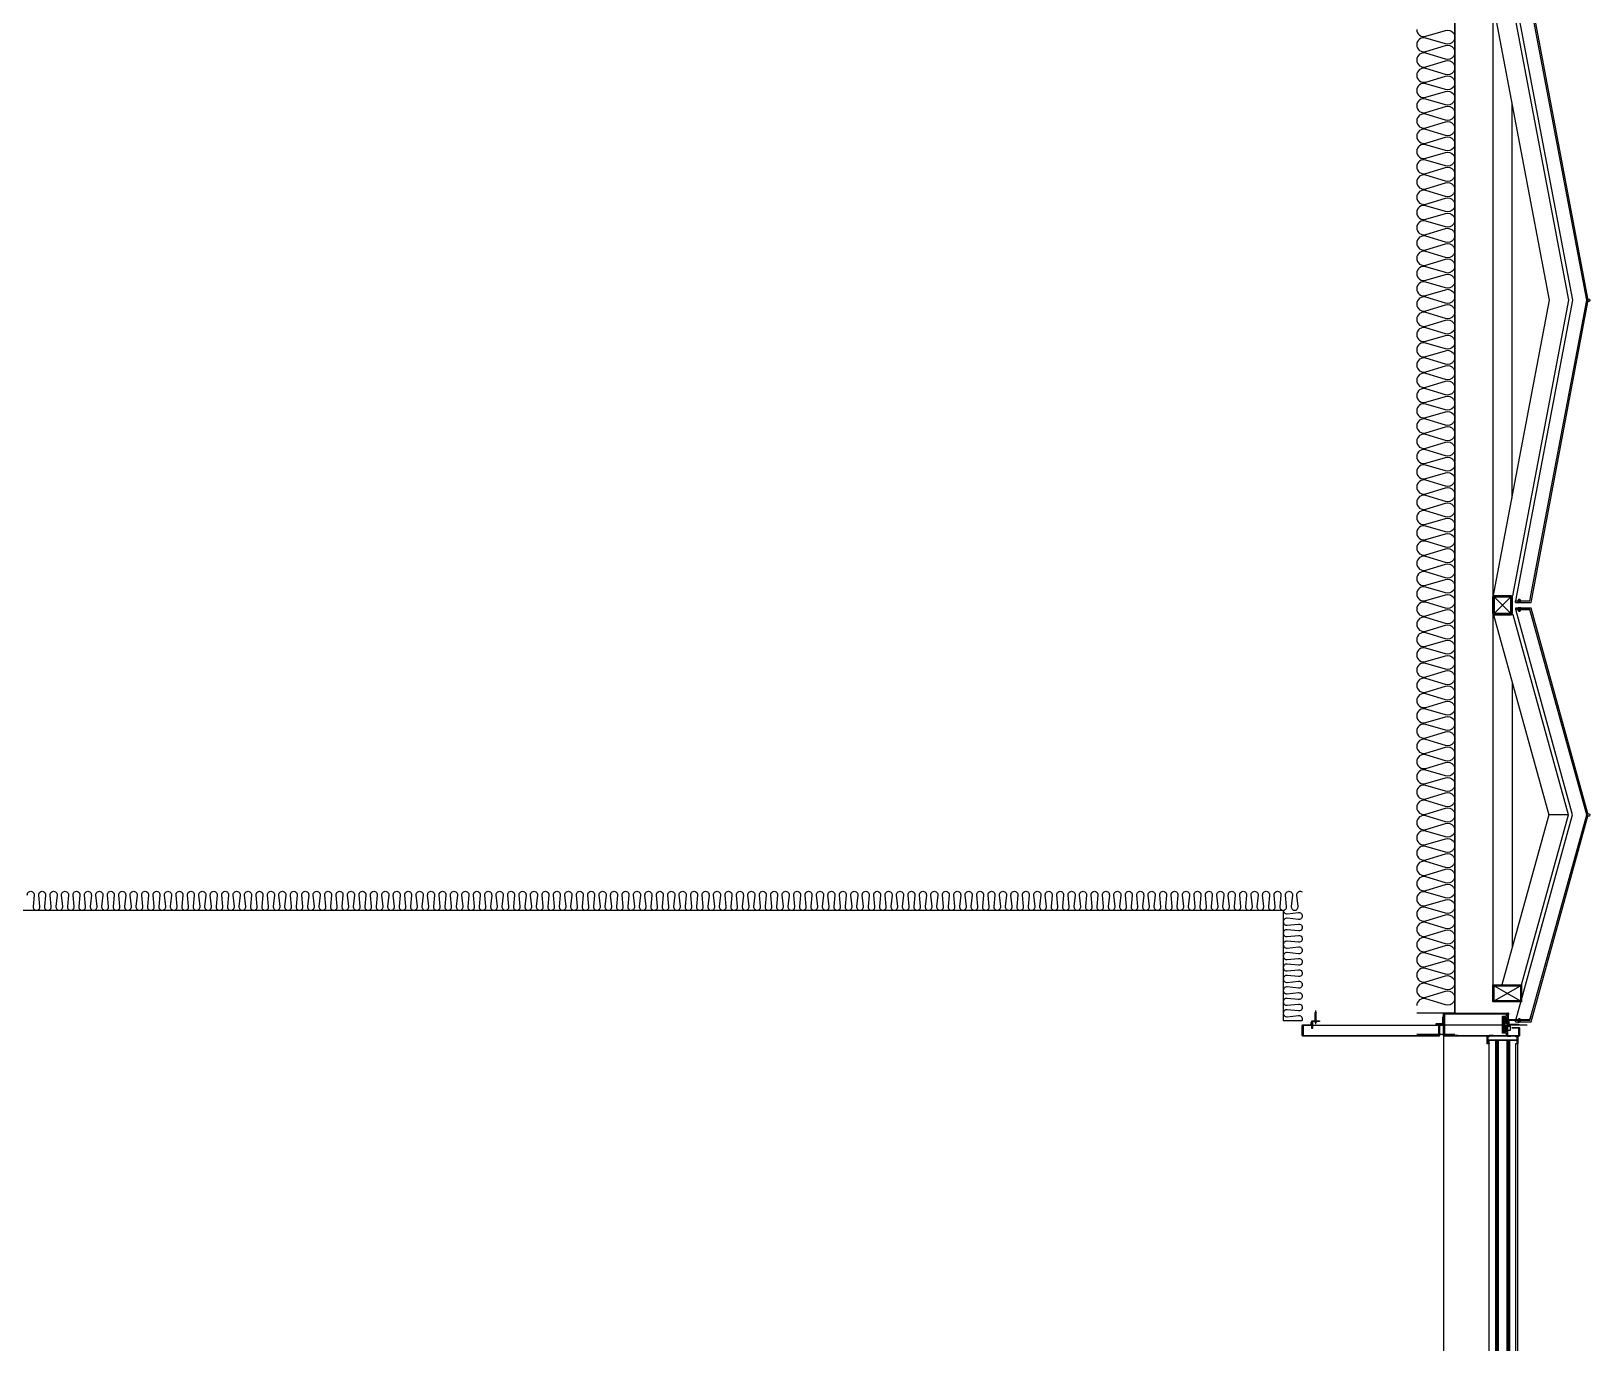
# Model space of a CAD drawing. Header units: millimetres. Extents: x -95754 to 177808, y 34455 to 150605.
# Drawn here: x 173720 to 177808, y 142521 to 145961 of the extents above; entities that cross this region are included whole.
import ezdxf

# ---------------------------------------------------------------- set-up
doc = ezdxf.new("R2010")
doc.units = ezdxf.units.MM
doc.header["$LTSCALE"] = 300
for name, pattern in [('CEN', [62, 60, -1, 0, -1]), ('CENTER', [2, 1.25, -0.25, 0.25, -0.25]), ('HID', [2.8, 1.8, -1])]:
    doc.linetypes.add(name, pattern=pattern)
for name, color, linetype in [('0-Sheet', 7, 'Continuous'), ('6FIN', 6, 'Continuous'), ('8', 8, 'Continuous'), ('A-ELE', 7, 'Continuous'), ('A-WALL-D', 7, 'Continuous'), ('A-하지철물', 55, 'Continuous'), ('alucobond', 4, 'Continuous'), ('B-AR', 4, 'Continuous'), ('CEN', 1, 'CEN'), ('GLASS', 4, 'Continuous'), ('INSUL', 8, 'Continuous'), ('ISL', 251, 'Continuous'), ('mold', 4, 'Continuous'), ('SHEET', 6, 'Continuous')]:
    doc.layers.add(name, color=color, linetype=linetype)

# ---------------------------------------------------------------- blocks, each defined once
blk = doc.blocks.new('EX-1600')
at = {"layer": '6FIN', "elevation": 0}
for points in [[(3.2, 204.1), (46.8, 204.1, 0.414214), (50, 207.3), (50, 250.9, 0.414214), (46.8, 254.1), (3.2, 254.1, 0.414214), (0, 250.9), (0, 207.3, 0.414214)], [(1646.8, 204.1), (1603.2, 204.1, -0.414214), (1600, 207.3), (1600, 250.9, -0.414214), (1603.2, 254.1), (1646.8, 254.1, -0.414214), (1650, 250.9), (1650, 207.3, -0.414214)]]:
    blk.add_lwpolyline(points, format="xyb", close=True, dxfattribs=at)
at = {"layer": 'A-하지철물'}
for p, q in [((1600, 254.1), (50, 254.1)), ((1344, 204.1), (306, 204.1))]:
    blk.add_line(p, q, dxfattribs=at)
at = {"layer": 'A-하지철물', "elevation": 0}
for points in [[(41.9, 254.1), (825, 105.8), (1608.1, 254.1)], [(50, 204.1), (50, 201.6), (825, 55), (1600, 201.6), (1600, 204.1)]]:
    blk.add_lwpolyline(points, dxfattribs=at)
at = {"layer": 'A-하지철물'}
blk.add_circle((825, 4.1), 4.07, dxfattribs=at)
at = {"layer": 'alucobond', "color": 251, "linetype": 'HID', "ltscale": 10}
for p, q in [((30.2, 185.1), (41.5, 185.1)), ((31.5, 182.4), (31.5, 187.8)), ((31.5, 186.6), (39.5, 186.6)), ((31.5, 183.6), (39.5, 183.6)), ((32, 189.3), (32.5, 189.3)), ((32, 180.9), (32.5, 180.9)), ((32.5, 180.9), (32.5, 189.3)), ((38, 182.7), (38, 187.4)), ((39.5, 182.7), (39.5, 187.4)), ((1619.8, 185.1), (1608.5, 185.1)), ((1610.5, 182.7), (1610.5, 187.4)), ((1618.5, 186.6), (1610.5, 186.6)), ((1618.5, 183.6), (1610.5, 183.6)), ((1612, 182.7), (1612, 187.4)), ((1617.5, 180.9), (1617.5, 189.3)), ((1618, 189.3), (1617.5, 189.3)), ((1618, 180.9), (1617.5, 180.9)), ((1618.5, 182.4), (1618.5, 187.8))]:
    blk.add_line(p, q, dxfattribs=at)
at = {"layer": 'alucobond'}
for p, q in [((32.5, 195.1), (36.5, 195.1)), ((1617.5, 195.1), (1613.5, 195.1))]:
    blk.add_line(p, q, dxfattribs=at)
at = {"layer": 'alucobond', "color": 251, "linetype": 'HID', "ltscale": 10}
for points in [[(32, 189.3), (31.5, 187.8)], [(32, 180.9), (31.5, 182.4)]]:
    blk.add_lwpolyline(points, dxfattribs=at)
at = {"layer": 'alucobond', "elevation": 0}
for points in [[(32.5, 195.1), (32.5, 154.1), (825, 4.1), (1617.5, 154.1), (1617.5, 195.1)], [(36.5, 195.1), (36.5, 157.4), (825, 8.1), (1613.5, 157.4), (1613.5, 195.1)]]:
    blk.add_lwpolyline(points, dxfattribs=at)
at = {"layer": 'alucobond', "color": 251, "linetype": 'HID', "ltscale": 10, "elevation": 0}
for points in [[(36.5, 194), (825, 44.8), (1613.5, 194)], [(1618, 189.3), (1618.5, 187.8)], [(1618, 180.9), (1618.5, 182.4)]]:
    blk.add_lwpolyline(points, dxfattribs=at)
at = {"layer": 'alucobond', "color": 251, "linetype": 'HID', "ltscale": 10}
blk.add_lwpolyline([(39.5, 186.6, -0.666667), (39.5, 183.6, -1.5)], format="xyb", dxfattribs=at)
at = {"layer": 'alucobond', "color": 251, "linetype": 'HID', "ltscale": 10, "elevation": 0}
blk.add_lwpolyline([(1610.5, 186.6, 0.666667), (1610.5, 183.6, 1.5)], format="xyb", dxfattribs=at)
at = {"layer": 'alucobond', "color": 251, "linetype": 'HID', "ltscale": 10}
for centre, start, end in [((38.7, 187.4), 0, 180), ((38.7, 182.7), 180, 0), ((1611.3, 187.4), 0, 180), ((1611.3, 182.7), 180, 0)]:
    blk.add_arc(centre, 0.75, start, end, dxfattribs=at)
at = {"layer": 'mold', "color": 4}
blk.add_lwpolyline([(25, 204.1), (25, 202.6)], dxfattribs=at)
at = {"layer": 'mold', "color": 4, "elevation": 0}
blk.add_lwpolyline([(1625, 204.1), (1625, 202.6)], dxfattribs=at)
at = {"layer": 'SHEET', "color": 8}
for p, q in [((46.8, 250.9), (3.2, 207.3)), ((3.2, 250.9), (46.8, 207.3)), ((1603.2, 250.9), (1646.8, 207.3)), ((1646.8, 250.9), (1603.2, 207.3))]:
    blk.add_line(p, q, dxfattribs=at)
at = {"layer": 'SHEET', "color": 8, "elevation": 0}
for points in [[(3.2, 207.3), (46.8, 207.3), (46.8, 250.9), (3.2, 250.9)], [(1646.8, 207.3), (1603.2, 207.3), (1603.2, 250.9), (1646.8, 250.9)]]:
    blk.add_lwpolyline(points, close=True, dxfattribs=at)
blk = doc.blocks.new('A$Ca5773e7c')
at = {"layer": '6FIN', "elevation": 0}
blk.add_lwpolyline([(0, 75), (45, 75), (45, 0), (0, 0)], close=True, dxfattribs=at)
at = {"layer": 'SHEET', "color": 8}
for p, q in [((41.8, 3.2), (3.2, 71.8)), ((3.2, 3.2), (41.8, 71.8))]:
    blk.add_line(p, q, dxfattribs=at)
at = {"layer": 'SHEET', "color": 8, "elevation": 0}
blk.add_lwpolyline([(3.2, 71.8), (41.8, 71.8), (41.8, 3.2), (3.2, 3.2)], close=True, dxfattribs=at)
blk = doc.blocks.new('EX-1100-1')
at = {"layer": '6FIN', "elevation": 0}
blk.add_lwpolyline([(50, 1121.8), (50, 1078.2, -0.414214), (46.8, 1075), (3.2, 1075, -0.414214), (0, 1078.2), (0, 1121.8, -0.414214), (3.2, 1125), (46.8, 1125, -0.414214)], format="xyb", close=True, dxfattribs=at)
at = {"layer": 'A-하지철물'}
for p, q in [((0, 1075), (0, 59.8)), ((50, 898.1), (50, 201.9)), ((198.1, 550), (146.2, 550))]:
    blk.add_line(p, q, dxfattribs=at)
at = {"layer": 'A-하지철물', "elevation": 0}
blk.add_lwpolyline([(75, 104.7), (198.1, 550), (53, 1075), (1.1, 1075), (146.2, 550), (23.1, 104.8)], dxfattribs=at)
at = {"layer": 'A-하지철물'}
blk.add_circle((250, 550), 4.07, dxfattribs=at)
at = {"layer": 'alucobond'}
for p, q in [((58.9, 1092.5), (58.9, 1088.5)), ((58.9, 7.5), (58.9, 11.5))]:
    blk.add_line(p, q, dxfattribs=at)
at = {"layer": 'alucobond', "color": 251, "linetype": 'HID', "ltscale": 10}
for p, q in [((64.8, 1093), (64.8, 1092.5)), ((73.2, 1092.5), (64.8, 1092.5)), ((71.7, 1093.5), (66.3, 1093.5)), ((71.4, 1087), (66.6, 1087)), ((71.4, 1085.5), (66.6, 1085.5)), ((67.5, 1093.5), (67.5, 1085.5)), ((69, 1094.8), (69, 1083.5)), ((70.5, 1093.5), (70.5, 1085.5)), ((73.2, 1093), (73.2, 1092.5)), ((73.2, 7.5), (64.8, 7.5)), ((64.8, 7), (64.8, 7.5)), ((71.7, 6.5), (66.3, 6.5)), ((71.4, 14.5), (66.6, 14.5)), ((71.4, 13), (66.6, 13)), ((67.5, 6.5), (67.5, 14.5)), ((69, 5.2), (69, 16.5)), ((70.5, 6.5), (70.5, 14.5)), ((73.2, 7), (73.2, 7.5))]:
    blk.add_line(p, q, dxfattribs=at)
at = {"layer": 'alucobond', "elevation": 0}
for points in [[(58.9, 7.5), (100, 7.5), (250, 550), (100, 1092.5), (58.9, 1092.5)], [(58.9, 11.5), (97, 11.5), (245.8, 550), (97, 1088.5), (58.9, 1088.5)], [(58.9, 1088.5), (96.8, 1088.5)]]:
    blk.add_lwpolyline(points, dxfattribs=at)
at = {"layer": 'alucobond', "color": 251, "linetype": 'HID', "ltscale": 10, "elevation": 0}
for points in [[(59.6, 11.5), (208.5, 550), (59.6, 1088.5)], [(64.8, 1093), (66.3, 1093.5)], [(73.2, 1093), (71.7, 1093.5)], [(64.8, 7), (66.3, 6.5)], [(73.2, 7), (71.7, 6.5)]]:
    blk.add_lwpolyline(points, dxfattribs=at)
for points in [[(67.5, 1085.5, 0.666667), (70.5, 1085.5, 1.5)], [(67.5, 14.5, -0.666667), (70.5, 14.5, -1.5)]]:
    blk.add_lwpolyline(points, format="xyb", dxfattribs=at)
at = {"layer": 'alucobond', "color": 251, "linetype": 'HID', "ltscale": 10}
for centre, start, end in [((66.6, 1086.3), 90, 270), ((71.4, 1086.3), 270, 90), ((66.6, 13.7), 90, 270), ((71.4, 13.7), 270, 90)]:
    blk.add_arc(centre, 0.75, start, end, dxfattribs=at)
at = {"layer": 'mold', "color": 4, "elevation": 0}
blk.add_lwpolyline([(50, 1100), (51.5, 1100)], dxfattribs=at)
blk.add_lwpolyline([(41, 0), (42.5, 0), (42.5, 11.5), (97, 11.5), (100.2, 23.1), (98.8, 23.6), (95.9, 13), (41, 13)], close=True, dxfattribs=at)
at = {"layer": 'SHEET', "color": 8}
for p, q in [((3.2, 1078.2), (46.8, 1121.8)), ((3.2, 1121.8), (46.8, 1078.2))]:
    blk.add_line(p, q, dxfattribs=at)
at = {"layer": 'SHEET', "color": 8, "elevation": 0}
blk.add_lwpolyline([(46.8, 1121.8), (46.8, 1078.2), (3.2, 1078.2), (3.2, 1121.8)], close=True, dxfattribs=at)
at = {"layer": 'A-ELE', "rotation": 270}
blk.add_blockref('A$Ca5773e7c', (0, 104.8), dxfattribs=at)
blk = doc.blocks.new('CONC-PIN')
at = {"layer": '8', "color": 1, "linetype": 'CENTER'}
blk.add_line((-6.8, 0), (28.8, 0), dxfattribs=at)
at = {"layer": '8', "color": 8}
for p, q in [((-0.8, -2.9), (-0.8, 2.9)), ((-0.3, 3.4), (0, 3.4)), ((0, -3.4), (0, 3.4)), ((0, 1.5), (23.7, 1.5)), ((26.1, 0), (23.7, 1.5)), ((26.1, 0), (23.7, -1.5)), ((-0.3, -3.4), (0, -3.4)), ((0, -1.5), (23.7, -1.5))]:
    blk.add_line(p, q, dxfattribs=at)
for centre, start, end in [((-0.3, 2.9), 90, 180), ((-0.3, -2.9), 180, 270)]:
    blk.add_arc(centre, 0.5, start, end, dxfattribs=at)
blk = doc.blocks.new('A$Ca3e3bad8')
at = {"layer": '0-Sheet'}
blk.add_lwpolyline([(-368, -2), (-12, -2), (-12, -28, 0.414214), (-10, -30), (-3, -30), (-3, -28), (-10, -28), (-10, -2, 0.414214), (-12, 0), (-368, 0, 0.414214), (-370, -2), (-370, -28, 0.414214), (-368, -30), (-347, -30), (-347, -37), (-345, -37), (-345, -30, 0.414214), (-347, -28), (-368, -28), (-368, -2)], format="xyb", dxfattribs=at)
blk.add_lwpolyline([(-345, -40), (-325, -40), (-325, -38), (-343, -38), (-343, -20), (-345, -20)], close=True, dxfattribs=at)
at = {"layer": '0-Sheet', "elevation": 0}
blk.add_lwpolyline([(0, -30), (0, -50), (-2, -50), (-2, -32), (-20, -32), (-20, -30)], close=True, dxfattribs=at)
at = {"layer": 'INSUL'}
blk.add_lwpolyline([(-12, -2), (-12, -28), (-368, -28), (-368, -2)], close=True, dxfattribs=at)
at = {"rotation": 270}
blk.add_blockref('CONC-PIN', (-335, -38), dxfattribs=at)
blk = doc.blocks.new('*U1717')
at = {"layer": 'B-AR', "color": 8}
for p, q in [((171, 755, 0), (168, 730)), ((171, -655, 0), (168, -630))]:
    blk.add_line(p, q, dxfattribs=at)
at = {"layer": 'B-AR'}
for points in [[(165.3, 744, 0.414214), (164.3, 745), (158, 745, 0.414214), (157.5, 744.5), (157.5, 705.5, 0.414214), (158, 705), (164.3, 705, 0.414214), (165.3, 706), (165.3, 720.3, -0.414214), (165.5, 720.5), (167.5, 720.5, -0.414214), (168, 720), (168, 695), (0, 695), (0, 755), (168, 755), (168, 730, -0.414214), (167.5, 729.5), (165.5, 729.5, -0.414214), (165.3, 729.7)], [(130.6, 697), (165.2, 697, 0.414214), (165.7, 697.5), (165.7, 702.3, 0.414214), (165.2, 702.8), (155.8, 702.8, -0.414214), (155.3, 703.3), (155.3, 746.7, -0.414214), (155.8, 747.2), (165.2, 747.2, 0.414214), (165.7, 747.7), (165.7, 752.5, 0.414214), (165.2, 753), (130.6, 753), (130.1, 752.5), (120.9, 752.5), (120.4, 753), (37.6, 753), (37.1, 752.5), (27.9, 752.5), (27.4, 753), (3, 753, 0.414214), (2.5, 752.5), (2.5, 697.5, 0.414214), (3, 697), (27.4, 697), (27.9, 697.5), (37.1, 697.5), (37.6, 697), (120.4, 697), (120.9, 697.5), (130.1, 697.5)], [(163.6, 722.3, 0.414214), (162.6, 721.3), (162.6, 720.4, -0.298217), (162.9, 719.9, -0.298217), (162.6, 719.5), (162.6, 708.7, -0.298217), (162.9, 708.2, -0.414214), (162.4, 707.7), (160.4, 707.7, -0.414214), (159.9, 708.2, -0.236068), (160.1, 708.6), (160.1, 724.6, -0.236068), (159.9, 725, -0.236068), (160.1, 725.4), (160.1, 741.4, -0.236068), (159.9, 741.8, -0.414214), (160.4, 742.3), (162.4, 742.3, -0.414214), (162.9, 741.8, -0.298217), (162.6, 741.3), (162.6, 730.5, -0.298217), (162.9, 730.1, -0.298217), (162.6, 729.6), (162.6, 728.8, 0.414214), (163.6, 727.8), (167.9, 727.8, -0.198912), (168.1, 727.7), (169, 726.8, 0.198911), (169.7, 726.5), (195.8, 726.5, -0.414214), (197.3, 725, -0.414214), (195.8, 723.5), (169.7, 723.5, 0.198912), (169, 723.2), (168.3, 722.5, -0.198912), (167.6, 722.3)], [(171, 695), (171, 697), (198, 697), (198, 697), (198, 715.5), (198, 715.5), (180, 715.5), (180, 717.5), (198, 717.5, -0.414214), (200, 715.5), (200, 697, -0.414214), (198, 695), (198, 695)], [(170.5, 685.3), (193.5, 685.3), (193.5, 693), (190.8, 693, -1), (190.8, 694.5), (194.7, 694.5, -0.414214), (195, 694.2), (195, 674.8, -0.414214), (194.7, 674.5), (190.8, 674.5, -1), (190.8, 676), (193.5, 676), (193.5, 683.8), (116.5, 683.8), (116.5, 676), (119.3, 676, -1), (119.3, 674.5), (115.3, 674.5, -0.414214), (115, 674.8), (115, 694.2, -0.414214), (115.3, 694.5), (119.3, 694.5, -1), (119.3, 693), (116.5, 693), (116.5, 685.3), (139.5, 685.3), (140, 684.8), (140.5, 685.3), (169.5, 685.3), (170, 684.8)], [(165.3, -644, -0.414214), (164.3, -645), (158, -645, -0.414214), (157.5, -644.5), (157.5, -605.5, -0.414214), (158, -605), (164.3, -605, -0.414214), (165.3, -606), (165.3, -620.3, 0.414214), (165.5, -620.5), (167.5, -620.5, 0.414214), (168, -620), (168, -595), (0, -595), (0, -655), (168, -655), (168, -630, 0.414214), (167.5, -629.5), (165.5, -629.5, 0.414214), (165.3, -629.7)], [(130.6, -597), (165.2, -597, -0.414214), (165.7, -597.5), (165.7, -602.3, -0.414214), (165.2, -602.8), (155.8, -602.8, 0.414214), (155.3, -603.3), (155.3, -646.7, 0.414214), (155.8, -647.2), (165.2, -647.2, -0.414214), (165.7, -647.7), (165.7, -652.5, -0.414214), (165.2, -653), (130.6, -653), (130.1, -652.5), (120.9, -652.5), (120.4, -653), (37.6, -653), (37.1, -652.5), (27.9, -652.5), (27.4, -653), (3, -653, -0.414214), (2.5, -652.5), (2.5, -597.5, -0.414214), (3, -597), (27.4, -597), (27.9, -597.5), (37.1, -597.5), (37.6, -597), (120.4, -597), (120.9, -597.5), (130.1, -597.5)], [(170.5, -585.3), (193.5, -585.3), (193.5, -593), (190.8, -593, 1), (190.8, -594.5), (194.7, -594.5, 0.414214), (195, -594.2), (195, -574.8, 0.414214), (194.7, -574.5), (190.8, -574.5, 1), (190.8, -576), (193.5, -576), (193.5, -583.8), (116.5, -583.8), (116.5, -576), (119.3, -576, 1), (119.3, -574.5), (115.3, -574.5, 0.414214), (115, -574.8), (115, -594.2, 0.414214), (115.3, -594.5), (119.3, -594.5, 1), (119.3, -593), (116.5, -593), (116.5, -585.3), (139.5, -585.3), (140, -584.8), (140.5, -585.3), (169.5, -585.3), (170, -584.8)], [(163.6, -622.2, -0.414214), (162.6, -621.2), (162.6, -620.4, 0.298217), (162.9, -619.9, 0.298217), (162.6, -619.5), (162.6, -608.7, 0.298217), (162.9, -608.2, 0.414214), (162.4, -607.7), (160.4, -607.7, 0.414214), (159.9, -608.2, 0.236068), (160.1, -608.6), (160.1, -624.6, 0.236068), (159.9, -625, 0.236068), (160.1, -625.4), (160.1, -641.4, 0.236068), (159.9, -641.8, 0.414214), (160.4, -642.3), (162.4, -642.3, 0.414214), (162.9, -641.8, 0.298217), (162.6, -641.3), (162.6, -630.5, 0.298217), (162.9, -630.1, 0.298217), (162.6, -629.6), (162.6, -628.7, -0.414214), (163.6, -627.7), (167.9, -627.7, 0.198912), (168.1, -627.7), (169, -626.8, -0.198911), (169.7, -626.5), (195.8, -626.5, 0.414214), (197.3, -625, 0.414214), (195.8, -623.5), (169.7, -623.5, -0.198912), (169, -623.2), (168.3, -622.5, 0.198912), (167.6, -622.2)], [(171, -595), (171, -597), (198, -597), (198, -597), (198, -615.5), (198, -615.5), (180, -615.5), (180, -617.5), (198, -617.5, 0.414214), (200, -615.5), (200, -597, 0.414214), (198, -595), (198, -595)]]:
    blk.add_lwpolyline(points, format="xyb", close=True, dxfattribs=at)
for points in [[(159.7, 707.2), (159.7, 725), (159.7, 707.2), (163.1, 707.2), (163.1, 721.6), (163.6, 722.1), (166.1, 722.1), (166.1, 721.2), (165.6, 720.7), (165.1, 720.7), (165.1, 718.6), (164.8, 718.3), (164.8, 708), (165.1, 708), (165.1, 706), (164.6, 705.5), (158.2, 705.5), (157.7, 706), (157.7, 708), (158, 708), (158, 718.5), (157.7, 718.5), (157.7, 723), (158, 723), (158, 727), (157.7, 727), (157.7, 731.5), (158, 731.5), (158, 742), (157.7, 742), (157.7, 744.1), (158.2, 744.6), (164.6, 744.6), (165.1, 744.1), (165.1, 742), (164.8, 742), (164.8, 731.7), (165.1, 731.4), (165.1, 729.3), (165.6, 729.3), (166.1, 728.8), (166.1, 728), (163.6, 728), (163.1, 728.5), (163.1, 742.9), (159.7, 742.9), (159.7, 725)], [(159.7, -607.1), (159.7, -625), (159.7, -607.1), (163.1, -607.1), (163.1, -621.5), (163.6, -622), (166.1, -622), (166.1, -621.2), (165.6, -620.7), (165.1, -620.7), (165.1, -618.6), (164.8, -618.3), (164.8, -608), (165.1, -608), (165.1, -605.9), (164.6, -605.4), (158.2, -605.4), (157.7, -605.9), (157.7, -608), (158, -608), (158, -618.5), (157.7, -618.5), (157.7, -623), (158, -623), (158, -627), (157.7, -627), (157.7, -631.5), (158, -631.5), (158, -642), (157.7, -642), (157.7, -644), (158.2, -644.5), (164.6, -644.5), (165.1, -644), (165.1, -642), (164.8, -642), (164.8, -631.7), (165.1, -631.4), (165.1, -629.3), (165.6, -629.3), (166.1, -628.8), (166.1, -627.9), (163.6, -627.9), (163.1, -628.4), (163.1, -642.8), (159.7, -642.8), (159.7, -625)]]:
    blk.add_lwpolyline(points, dxfattribs=at)
at = {"layer": 'B-AR', "color": 8, "elevation": 0}
for points in [[(171, 730), (171, 755), (168, 755), (168, 730)], [(171, -630), (171, -655), (168, -655), (168, -630)]]:
    blk.add_lwpolyline(points, close=True, dxfattribs=at)
at = {"layer": 'B-AR'}
for points in [[(168, 710.5), (176, 710.5), (176, 720.5), (168, 720.5)], [(168, -610.5), (176, -610.5), (176, -620.5), (168, -620.5)]]:
    blk.add_lwpolyline(points, close=True, dxfattribs=at)
for points in [[(168, 695, -0.032752), (176, 694)], [(168, -595, 0.032752), (176, -594)]]:
    blk.add_lwpolyline(points, format="xyb", dxfattribs=at)
for centre, start, end in [((179.4, 730.1), 180.7755, 193.2216), ((179.4, 719.9), 166.7784, 179.2245), ((179.4, -619.9), 180.7755, 193.2216), ((179.4, -630.1), 166.7784, 179.2245)]:
    blk.add_arc(centre, 11.4, start, end, dxfattribs=at)
at = {"layer": 'CEN', "ltscale": 0.005}
for p, q in [((-20, 725), (220, 725)), ((-20, -625), (220, -625))]:
    blk.add_line(p, q, dxfattribs=at)
at = {"layer": 'GLASS', "color": 8}
blk.add_line((0, 695), (0, -595), dxfattribs=at)
at = {"layer": 'INSUL'}
for p, q in [((120, -575.3), (120, 683.8)), ((136.6, 683.8), (136.6, -583.8)), ((138.1, 683.8), (138.1, -583.8)), ((142, 683.8), (142, -583.8)), ((143.5, 683.8), (143.5, -583.8)), ((166.6, 683.8), (166.6, -583.8)), ((168.1, 683.8), (168.1, -583.8)), ((172, 683.8), (172, -583.8)), ((173.5, 683.8), (173.5, -583.8)), ((190, -575.3), (190, 675.3)), ((195, -574.8), (195, 674.8))]:
    blk.add_line(p, q, dxfattribs=at)

msp = doc.modelspace()

# ---------------------------------------------------------------- linework, layer by layer
at = {"layer": 'ISL'}
for p, q in [((177453.6, 143385), (177353.6, 143385)), ((177053.6, 143365), (177003.6, 143365)), ((177353.6, 143330), (177453.6, 143330))]:
    msp.add_line(p, q, dxfattribs=at)
at = {"layer": 'ISL', "elevation": 0}
for points in [[(169928.6, 149105), (177453.6, 149105), (177453.6, 143385)], [(177453.6, 143385), (177453.6, 149105), (169928.6, 149105)], [(171003.6, 139605), (171003.6, 143655), (177003.6, 143655), (177003.6, 143365)]]:
    msp.add_lwpolyline(points, dxfattribs=at)
for points in [[(177353.6, 145965, 0.509267), (177377.8, 145947.3), (177429.3, 145962.7, -1.372593), (177429.3, 145927.3), (177377.8, 145942.7, 0.509267), (177353.6, 145925, 0.509267), (177377.8, 145907.3), (177429.3, 145922.7, -1.372593), (177429.3, 145887.3), (177377.8, 145902.7, 0.509267), (177353.6, 145885, 0.509267), (177377.8, 145867.3), (177429.3, 145882.7, -1.372593), (177429.3, 145847.3), (177377.8, 145862.7, 0.509267), (177353.6, 145845, 0.509267), (177377.8, 145827.3), (177429.3, 145842.7, -1.372593), (177429.3, 145807.3), (177377.8, 145822.7, 0.509267), (177353.6, 145805, 0.509267), (177377.8, 145787.3), (177429.3, 145802.7, -1.372593), (177429.3, 145767.3), (177377.8, 145782.7, 0.509267), (177353.6, 145765, 0.509267), (177377.8, 145747.3), (177429.3, 145762.7, -1.372593), (177429.3, 145727.3), (177377.8, 145742.7, 0.509267), (177353.6, 145725, 0.509267), (177377.8, 145707.3), (177429.3, 145722.7, -1.372593), (177429.3, 145687.3), (177377.8, 145702.7, 0.509267), (177353.6, 145685, 0.509267), (177377.8, 145667.3), (177429.3, 145682.7, -1.372593), (177429.3, 145647.3), (177377.8, 145662.7, 0.509267), (177353.6, 145645, 0.509267), (177377.8, 145627.3), (177429.3, 145642.7, -1.372593), (177429.3, 145607.3), (177377.8, 145622.7, 0.509267), (177353.6, 145605, 0.509267), (177377.8, 145587.3), (177429.3, 145602.7, -1.372593), (177429.3, 145567.3), (177377.8, 145582.7, 0.509267), (177353.6, 145565, 0.509267), (177377.8, 145547.3), (177429.3, 145562.7, -1.372593), (177429.3, 145527.3), (177377.8, 145542.7, 0.509267), (177353.6, 145525, 0.509267), (177377.8, 145507.3), (177429.3, 145522.7, -1.372593), (177429.3, 145487.3), (177377.8, 145502.7, 0.509267), (177353.6, 145485, 0.509267), (177377.8, 145467.3), (177429.3, 145482.7, -1.372593), (177429.3, 145447.3), (177377.8, 145462.7, 0.509267), (177353.6, 145445, 0.509267), (177377.8, 145427.3), (177429.3, 145442.7, -1.372593), (177429.3, 145407.3), (177377.8, 145422.7, 0.509267), (177353.6, 145405, 0.509267), (177377.8, 145387.3), (177429.3, 145402.7, -1.372593), (177429.3, 145367.3), (177377.8, 145382.7, 0.509267), (177353.6, 145365, 0.509267), (177377.8, 145347.3), (177429.3, 145362.7, -1.372593), (177429.3, 145327.3), (177377.8, 145342.7, 0.509267), (177353.6, 145325, 0.509267), (177377.8, 145307.3), (177429.3, 145322.7, -1.372593), (177429.3, 145287.3), (177377.8, 145302.7, 0.509267), (177353.6, 145285, 0.509267), (177377.8, 145267.3), (177429.3, 145282.7, -1.372593), (177429.3, 145247.3), (177377.8, 145262.7, 0.509267), (177353.6, 145245, 0.509267), (177377.8, 145227.3), (177429.3, 145242.7, -1.372593), (177429.3, 145207.3), (177377.8, 145222.7, 0.509267), (177353.6, 145205, 0.509267), (177377.8, 145187.3), (177429.3, 145202.7, -1.372593), (177429.3, 145167.3), (177377.8, 145182.7, 0.509267), (177353.6, 145165, 0.509267), (177377.8, 145147.3), (177429.3, 145162.7, -1.372593), (177429.3, 145127.3), (177377.8, 145142.7, 0.509267), (177353.6, 145125, 0.509267), (177377.8, 145107.3), (177429.3, 145122.7, -1.372593), (177429.3, 145087.3), (177377.8, 145102.7, 0.509267), (177353.6, 145085, 0.509267), (177377.8, 145067.3), (177429.3, 145082.7, -1.372593), (177429.3, 145047.3), (177377.8, 145062.7, 0.509267), (177353.6, 145045, 0.509267), (177377.8, 145027.3), (177429.3, 145042.7, -1.372593), (177429.3, 145007.3), (177377.8, 145022.7, 0.509267), (177353.6, 145005, 0.509267), (177377.8, 144987.3), (177429.3, 145002.7, -1.372593), (177429.3, 144967.3), (177377.8, 144982.7, 0.509267), (177353.6, 144965, 0.509267), (177377.8, 144947.3), (177429.3, 144962.7, -1.372593), (177429.3, 144927.3), (177377.8, 144942.7, 0.509267), (177353.6, 144925, 0.509267), (177377.8, 144907.3), (177429.3, 144922.7, -1.372593), (177429.3, 144887.3), (177377.8, 144902.7, 0.509267), (177353.6, 144885, 0.509267), (177377.8, 144867.3), (177429.3, 144882.7, -1.372593), (177429.3, 144847.3), (177377.8, 144862.7, 0.509267), (177353.6, 144845, 0.509267), (177377.8, 144827.3), (177429.3, 144842.7, -1.372593), (177429.3, 144807.3), (177377.8, 144822.7, 0.509267), (177353.6, 144805, 0.509267), (177377.8, 144787.3), (177429.3, 144802.7, -1.372593), (177429.3, 144767.3), (177377.8, 144782.7, 0.509267), (177353.6, 144765, 0.509267), (177377.8, 144747.3), (177429.3, 144762.7, -1.372593), (177429.3, 144727.3), (177377.8, 144742.7, 0.509267), (177353.6, 144725, 0.509267), (177377.8, 144707.3), (177429.3, 144722.7, -1.372593), (177429.3, 144687.3), (177377.8, 144702.7, 0.509267), (177353.6, 144685, 0.509267), (177377.8, 144667.3), (177429.3, 144682.7, -1.372593), (177429.3, 144647.3), (177377.8, 144662.7, 0.509267), (177353.6, 144645, 0.509267), (177377.8, 144627.3), (177429.3, 144642.7, -1.372593), (177429.3, 144607.3), (177377.8, 144622.7, 0.509267), (177353.6, 144605, 0.509267), (177377.8, 144587.3), (177429.3, 144602.7, -1.372593), (177429.3, 144567.3), (177377.8, 144582.7, 0.509267), (177353.6, 144565, 0.509267), (177377.8, 144547.3), (177429.3, 144562.7, -1.372593), (177429.3, 144527.3), (177377.8, 144542.7, 0.509267), (177353.6, 144525, 0.509267), (177377.8, 144507.3), (177429.3, 144522.7, -1.372593), (177429.3, 144487.3), (177377.8, 144502.7, 0.509267), (177353.6, 144485, 0.509267), (177377.8, 144467.3), (177429.3, 144482.7, -1.372593), (177429.3, 144447.3), (177377.8, 144462.7, 0.509267), (177353.6, 144445, 0.509267), (177377.8, 144427.3), (177429.3, 144442.7, -1.372593), (177429.3, 144407.3), (177377.8, 144422.7, 0.509267), (177353.6, 144405, 0.509267), (177377.8, 144387.3), (177429.3, 144402.7, -1.372593), (177429.3, 144367.3), (177377.8, 144382.7, 0.509267), (177353.6, 144365, 0.509267), (177377.8, 144347.3), (177429.3, 144362.7, -1.372593), (177429.3, 144327.3), (177377.8, 144342.7, 0.509267), (177353.6, 144325, 0.509267), (177377.8, 144307.3), (177429.3, 144322.7, -1.372593), (177429.3, 144287.3), (177377.8, 144302.7, 0.509267), (177353.6, 144285, 0.509267), (177377.8, 144267.3), (177429.3, 144282.7, -1.372593), (177429.3, 144247.3), (177377.8, 144262.7, 0.509267), (177353.6, 144245, 0.509267), (177377.8, 144227.3), (177429.3, 144242.7, -1.372593), (177429.3, 144207.3), (177377.8, 144222.7, 0.509267), (177353.6, 144205, 0.509267), (177377.8, 144187.3), (177429.3, 144202.7, -1.372593), (177429.3, 144167.3), (177377.8, 144182.7, 0.509267), (177353.6, 144165, 0.509267), (177377.8, 144147.3), (177429.3, 144162.7, -1.372593), (177429.3, 144127.3), (177377.8, 144142.7, 0.509267), (177353.6, 144125, 0.509267), (177377.8, 144107.3), (177429.3, 144122.7, -1.372593), (177429.3, 144087.3), (177377.8, 144102.7, 0.509267), (177353.6, 144085, 0.509267), (177377.8, 144067.3), (177429.3, 144082.7, -1.372593), (177429.3, 144047.3), (177377.8, 144062.7, 0.509267), (177353.6, 144045, 0.509267), (177377.8, 144027.3), (177429.3, 144042.7, -1.372593), (177429.3, 144007.3), (177377.8, 144022.7, 0.509267), (177353.6, 144005, 0.509267), (177377.8, 143987.3), (177429.3, 144002.7, -1.372593), (177429.3, 143967.3), (177377.8, 143982.7, 0.509267), (177353.6, 143965, 0.509267), (177377.8, 143947.3), (177429.3, 143962.7, -1.372593), (177429.3, 143927.3), (177377.8, 143942.7, 0.509267), (177353.6, 143925, 0.509267), (177377.8, 143907.3), (177429.3, 143922.7, -1.372593), (177429.3, 143887.3), (177377.8, 143902.7, 0.509267), (177353.6, 143885, 0.509267), (177377.8, 143867.3), (177429.3, 143882.7, -1.372593), (177429.3, 143847.3), (177377.8, 143862.7, 0.509267), (177353.6, 143845, 0.509267), (177377.8, 143827.3), (177429.3, 143842.7, -1.372593), (177429.3, 143807.3), (177377.8, 143822.7, 0.509267), (177353.6, 143805, 0.509267), (177377.8, 143787.3), (177429.3, 143802.7, -1.372593), (177429.3, 143767.3), (177377.8, 143782.7, 0.509267), (177353.6, 143765, 0.509267), (177377.8, 143747.3), (177429.3, 143762.7, -1.372593), (177429.3, 143727.3), (177377.8, 143742.7, 0.509267), (177353.6, 143725, 0.509267), (177377.8, 143707.3), (177429.3, 143722.7, -1.372593), (177429.3, 143687.3), (177377.8, 143702.7, 0.509267), (177353.6, 143685, 0.509267), (177377.8, 143667.3), (177429.3, 143682.7, -1.372593), (177429.3, 143647.3), (177377.8, 143662.7, 0.509267), (177353.6, 143645, 0.509267), (177377.8, 143627.3), (177429.3, 143642.7, -1.372593), (177429.3, 143607.3), (177377.8, 143622.7, 0.509267), (177353.6, 143605, 0.509267), (177377.8, 143587.3), (177429.3, 143602.7, -1.372593), (177429.3, 143567.3), (177377.8, 143582.7, 0.509267), (177353.6, 143565, 0.509267), (177377.8, 143547.3), (177429.3, 143562.7, -1.372593), (177429.3, 143527.3), (177377.8, 143542.7, 0.509267), (177353.6, 143525, 0.509267), (177377.8, 143507.3), (177429.3, 143522.7, -1.372593), (177429.3, 143487.3), (177377.8, 143502.7, 0.509267), (177353.6, 143485, 0.509267), (177377.8, 143467.3), (177429.3, 143482.7, -1.372593), (177429.3, 143447.3), (177377.8, 143462.7, 0.509267), (177353.6, 143445, 0.509267), (177377.8, 143427.3), (177429.3, 143442.7, -1.372593), (177429.3, 143407.3), (177377.8, 143422.7, 0.509267), (177353.6, 143405)], [(173709.5, 143695, -1.108889), (173727.5, 143695), (173724.5, 143665, 0.44469), (173733.5, 143655, 0.44469), (173742.5, 143665), (173739.5, 143695, -1.108889), (173757.5, 143695), (173754.5, 143665, 0.44469), (173763.5, 143655, 0.44469), (173772.5, 143665), (173769.5, 143695, -1.108889), (173787.5, 143695), (173784.5, 143665, 0.44469), (173793.5, 143655, 0.44469), (173802.5, 143665), (173799.5, 143695, -1.108889), (173817.5, 143695), (173814.5, 143665, 0.44469), (173823.5, 143655, 0.44469), (173832.5, 143665), (173829.5, 143695, -1.108889), (173847.5, 143695), (173844.5, 143665, 0.44469), (173853.5, 143655, 0.44469), (173862.5, 143665), (173859.5, 143695, -1.108889), (173877.5, 143695), (173874.5, 143665, 0.44469), (173883.5, 143655, 0.44469), (173892.5, 143665), (173889.5, 143695, -1.108889), (173907.5, 143695), (173904.5, 143665, 0.44469), (173913.5, 143655, 0.44469), (173922.5, 143665), (173919.5, 143695, -1.108889), (173937.5, 143695), (173934.5, 143665, 0.44469), (173943.5, 143655, 0.44469), (173952.5, 143665), (173949.5, 143695, -1.108889), (173967.5, 143695), (173964.5, 143665, 0.44469), (173973.5, 143655, 0.44469), (173982.5, 143665), (173979.5, 143695, -1.108889), (173997.5, 143695), (173994.5, 143665, 0.44469), (174003.5, 143655, 0.44469), (174012.5, 143665), (174009.5, 143695, -1.108889), (174027.5, 143695), (174024.5, 143665, 0.44469), (174033.5, 143655, 0.44469), (174042.5, 143665), (174039.5, 143695, -1.108889), (174057.5, 143695), (174054.5, 143665, 0.44469), (174063.5, 143655, 0.44469), (174072.5, 143665), (174069.5, 143695, -1.108889), (174087.5, 143695), (174084.5, 143665, 0.44469), (174093.5, 143655, 0.44469), (174102.5, 143665), (174099.5, 143695, -1.108889), (174117.5, 143695), (174114.5, 143665, 0.44469), (174123.5, 143655, 0.44469), (174132.5, 143665), (174129.5, 143695, -1.108889), (174147.5, 143695), (174144.5, 143665, 0.44469), (174153.5, 143655, 0.44469), (174162.5, 143665), (174159.5, 143695, -1.108889), (174177.5, 143695), (174174.5, 143665, 0.44469), (174183.5, 143655, 0.44469), (174192.5, 143665), (174189.5, 143695, -1.108889), (174207.5, 143695), (174204.5, 143665, 0.44469), (174213.5, 143655, 0.44469), (174222.5, 143665), (174219.5, 143695, -1.108889), (174237.5, 143695), (174234.5, 143665, 0.44469), (174243.5, 143655, 0.44469), (174252.5, 143665), (174249.5, 143695, -1.108889), (174267.5, 143695), (174264.5, 143665, 0.44469), (174273.5, 143655, 0.44469), (174282.5, 143665), (174279.5, 143695, -1.108889), (174297.5, 143695), (174294.5, 143665, 0.44469), (174303.5, 143655, 0.44469), (174312.5, 143665), (174309.5, 143695, -1.108889), (174327.5, 143695), (174324.5, 143665, 0.44469), (174333.5, 143655, 0.44469), (174342.5, 143665), (174339.5, 143695, -1.108889), (174357.5, 143695), (174354.5, 143665, 0.44469), (174363.5, 143655, 0.44469), (174372.5, 143665), (174369.5, 143695, -1.108889), (174387.5, 143695), (174384.5, 143665, 0.44469), (174393.5, 143655, 0.44469), (174402.5, 143665), (174399.5, 143695, -1.108889), (174417.5, 143695), (174414.5, 143665, 0.44469), (174423.5, 143655, 0.44469), (174432.5, 143665), (174429.5, 143695, -1.108889), (174447.5, 143695), (174444.5, 143665, 0.44469), (174453.5, 143655, 0.44469), (174462.5, 143665), (174459.5, 143695, -1.108889), (174477.5, 143695), (174474.5, 143665, 0.44469), (174483.5, 143655, 0.44469), (174492.5, 143665), (174489.5, 143695, -1.108889), (174507.5, 143695), (174504.5, 143665, 0.44469), (174513.5, 143655, 0.44469), (174522.5, 143665), (174519.5, 143695, -1.108889), (174537.5, 143695), (174534.5, 143665, 0.44469), (174543.5, 143655, 0.44469), (174552.5, 143665), (174549.5, 143695, -1.108889), (174567.5, 143695), (174564.5, 143665, 0.44469), (174573.5, 143655, 0.44469), (174582.5, 143665), (174579.5, 143695, -1.108889), (174597.5, 143695), (174594.5, 143665, 0.44469), (174603.5, 143655, 0.44469), (174612.5, 143665), (174609.5, 143695, -1.108889), (174627.5, 143695), (174624.5, 143665, 0.44469), (174633.5, 143655, 0.44469), (174642.5, 143665), (174639.5, 143695, -1.108889), (174657.5, 143695), (174654.5, 143665, 0.44469), (174663.5, 143655, 0.44469), (174672.5, 143665), (174669.5, 143695, -1.108889), (174687.5, 143695), (174684.5, 143665, 0.44469), (174693.5, 143655, 0.44469), (174702.5, 143665), (174699.5, 143695, -1.108889), (174717.5, 143695), (174714.5, 143665, 0.44469), (174723.5, 143655, 0.44469), (174732.5, 143665), (174729.5, 143695, -1.108889), (174747.5, 143695), (174744.5, 143665, 0.44469), (174753.5, 143655, 0.44469), (174762.5, 143665), (174759.5, 143695, -1.108889), (174777.5, 143695), (174774.5, 143665, 0.44469), (174783.5, 143655, 0.44469), (174792.5, 143665), (174789.5, 143695, -1.108889), (174807.5, 143695), (174804.5, 143665, 0.44469), (174813.5, 143655, 0.44469), (174822.5, 143665), (174819.5, 143695, -1.108889), (174837.5, 143695), (174834.5, 143665, 0.44469), (174843.5, 143655, 0.44469), (174852.5, 143665), (174849.5, 143695, -1.108889), (174867.5, 143695), (174864.5, 143665, 0.44469), (174873.5, 143655, 0.44469), (174882.5, 143665), (174879.5, 143695, -1.108889), (174897.5, 143695), (174894.5, 143665, 0.44469), (174903.5, 143655, 0.44469), (174912.5, 143665), (174909.5, 143695, -1.108889), (174927.5, 143695), (174924.5, 143665, 0.44469), (174933.5, 143655, 0.44469), (174942.5, 143665), (174939.5, 143695, -1.108889), (174957.5, 143695), (174954.5, 143665, 0.44469), (174963.5, 143655, 0.44469), (174972.5, 143665), (174969.5, 143695, -1.108889), (174987.5, 143695), (174984.5, 143665, 0.44469), (174993.5, 143655, 0.44469), (175002.5, 143665), (174999.5, 143695, -1.108889), (175017.5, 143695), (175014.5, 143665, 0.44469), (175023.5, 143655, 0.44469), (175032.5, 143665), (175029.5, 143695, -1.108889), (175047.5, 143695), (175044.5, 143665, 0.44469), (175053.5, 143655, 0.44469), (175062.5, 143665), (175059.5, 143695, -1.108889), (175077.5, 143695), (175074.5, 143665, 0.44469), (175083.5, 143655, 0.44469), (175092.5, 143665), (175089.5, 143695, -1.108889), (175107.5, 143695), (175104.5, 143665, 0.44469), (175113.5, 143655, 0.44469), (175122.5, 143665), (175119.5, 143695, -1.108889), (175137.5, 143695), (175134.5, 143665, 0.44469), (175143.5, 143655, 0.44469), (175152.5, 143665), (175149.5, 143695, -1.108889), (175167.5, 143695), (175164.5, 143665, 0.44469), (175173.5, 143655, 0.44469), (175182.5, 143665), (175179.5, 143695, -1.108889), (175197.5, 143695), (175194.5, 143665, 0.44469), (175203.5, 143655, 0.44469), (175212.5, 143665), (175209.5, 143695, -1.108889), (175227.5, 143695), (175224.5, 143665, 0.44469), (175233.5, 143655, 0.44469), (175242.5, 143665), (175239.5, 143695, -1.108889), (175257.5, 143695), (175254.5, 143665, 0.44469), (175263.5, 143655, 0.44469), (175272.5, 143665), (175269.5, 143695, -1.108889), (175287.5, 143695), (175284.5, 143665, 0.44469), (175293.5, 143655, 0.44469), (175302.5, 143665), (175299.5, 143695, -1.108889), (175317.5, 143695), (175314.5, 143665, 0.44469), (175323.5, 143655, 0.44469), (175332.5, 143665), (175329.5, 143695, -1.108889), (175347.5, 143695), (175344.5, 143665, 0.44469), (175353.5, 143655, 0.44469), (175362.5, 143665), (175359.5, 143695, -1.108889), (175377.5, 143695), (175374.5, 143665, 0.44469), (175383.5, 143655, 0.44469), (175392.5, 143665), (175389.5, 143695, -1.108889), (175407.5, 143695), (175404.5, 143665, 0.44469), (175413.5, 143655, 0.44469), (175422.5, 143665), (175419.5, 143695, -1.108889), (175437.5, 143695), (175434.5, 143665, 0.44469), (175443.5, 143655, 0.44469), (175452.5, 143665), (175449.5, 143695, -1.108889), (175467.5, 143695), (175464.5, 143665, 0.44469), (175473.5, 143655, 0.44469), (175482.5, 143665), (175479.5, 143695, -1.108889), (175497.5, 143695), (175494.5, 143665, 0.44469), (175503.5, 143655, 0.44469), (175512.5, 143665), (175509.5, 143695, -1.108889), (175527.5, 143695), (175524.5, 143665, 0.44469), (175533.5, 143655, 0.44469), (175542.5, 143665), (175539.5, 143695, -1.108889), (175557.5, 143695), (175554.5, 143665, 0.44469), (175563.5, 143655, 0.44469), (175572.5, 143665), (175569.5, 143695, -1.108889), (175587.5, 143695), (175584.5, 143665, 0.44469), (175593.5, 143655, 0.44469), (175602.5, 143665), (175599.5, 143695, -1.108889), (175617.5, 143695), (175614.5, 143665, 0.44469), (175623.5, 143655, 0.44469), (175632.5, 143665), (175629.5, 143695, -1.108889), (175647.5, 143695), (175644.5, 143665, 0.44469), (175653.5, 143655, 0.44469), (175662.5, 143665), (175659.5, 143695, -1.108889), (175677.5, 143695), (175674.5, 143665, 0.44469), (175683.5, 143655, 0.44469), (175692.5, 143665), (175689.5, 143695, -1.108889), (175707.5, 143695), (175704.5, 143665, 0.44469), (175713.5, 143655, 0.44469), (175722.5, 143665), (175719.5, 143695, -1.108889), (175737.5, 143695), (175734.5, 143665, 0.44469), (175743.5, 143655, 0.44469), (175752.5, 143665), (175749.5, 143695, -1.108889), (175767.5, 143695), (175764.5, 143665, 0.44469), (175773.5, 143655, 0.44469), (175782.5, 143665), (175779.5, 143695, -1.108889), (175797.5, 143695), (175794.5, 143665, 0.44469), (175803.5, 143655, 0.44469), (175812.5, 143665), (175809.5, 143695, -1.108889), (175827.5, 143695), (175824.5, 143665, 0.44469), (175833.5, 143655, 0.44469), (175842.5, 143665), (175839.5, 143695, -1.108889), (175857.5, 143695), (175854.5, 143665, 0.44469), (175863.5, 143655, 0.44469), (175872.5, 143665), (175869.5, 143695, -1.108889), (175887.5, 143695), (175884.5, 143665, 0.44469), (175893.5, 143655, 0.44469), (175902.5, 143665), (175899.5, 143695, -1.108889), (175917.5, 143695), (175914.5, 143665, 0.44469), (175923.5, 143655, 0.44469), (175932.5, 143665), (175929.5, 143695, -1.108889), (175947.5, 143695), (175944.5, 143665, 0.44469), (175953.5, 143655, 0.44469), (175962.5, 143665), (175959.5, 143695, -1.108889), (175977.5, 143695), (175974.5, 143665, 0.44469), (175983.5, 143655, 0.44469), (175992.5, 143665), (175989.5, 143695, -1.108889), (176007.5, 143695), (176004.5, 143665, 0.44469), (176013.5, 143655, 0.44469), (176022.5, 143665), (176019.5, 143695, -1.108889), (176037.5, 143695), (176034.5, 143665, 0.44469), (176043.5, 143655, 0.44469), (176052.5, 143665), (176049.5, 143695, -1.108889), (176067.5, 143695), (176064.5, 143665, 0.44469), (176073.5, 143655, 0.44469), (176082.5, 143665), (176079.5, 143695, -1.108889), (176097.5, 143695), (176094.5, 143665, 0.44469), (176103.5, 143655, 0.44469), (176112.5, 143665), (176109.5, 143695, -1.108889), (176127.5, 143695), (176124.5, 143665, 0.44469), (176133.5, 143655, 0.44469), (176142.5, 143665), (176139.5, 143695, -1.108889), (176157.5, 143695), (176154.5, 143665, 0.44469), (176163.5, 143655, 0.44469), (176172.5, 143665), (176169.5, 143695, -1.108889), (176187.5, 143695), (176184.5, 143665, 0.44469), (176193.5, 143655, 0.44469), (176202.5, 143665), (176199.5, 143695, -1.108889), (176217.5, 143695), (176214.5, 143665, 0.44469), (176223.5, 143655, 0.44469), (176232.5, 143665), (176229.5, 143695, -1.108889), (176247.5, 143695), (176244.5, 143665, 0.44469), (176253.5, 143655, 0.44469), (176262.5, 143665), (176259.5, 143695, -1.108889), (176277.5, 143695), (176274.5, 143665, 0.44469), (176283.5, 143655, 0.44469), (176292.5, 143665), (176289.5, 143695, -1.108889), (176307.5, 143695), (176304.5, 143665, 0.44469), (176313.5, 143655, 0.44469), (176322.5, 143665), (176319.5, 143695, -1.108889), (176337.5, 143695), (176334.5, 143665, 0.44469), (176343.5, 143655, 0.44469), (176352.5, 143665), (176349.5, 143695, -1.108889), (176367.5, 143695), (176364.5, 143665, 0.44469), (176373.5, 143655, 0.44469), (176382.5, 143665), (176379.5, 143695, -1.108889), (176397.5, 143695), (176394.5, 143665, 0.44469), (176403.5, 143655, 0.44469), (176412.5, 143665), (176409.5, 143695, -1.108889), (176427.5, 143695), (176424.5, 143665, 0.44469), (176433.5, 143655, 0.44469), (176442.5, 143665), (176439.5, 143695, -1.108889), (176457.5, 143695), (176454.5, 143665, 0.44469), (176463.5, 143655, 0.44469), (176472.5, 143665), (176469.5, 143695, -1.108889), (176487.5, 143695), (176484.5, 143665, 0.44469), (176493.5, 143655, 0.44469), (176502.5, 143665), (176499.5, 143695, -1.108889), (176517.5, 143695), (176514.5, 143665, 0.44469), (176523.5, 143655, 0.44469), (176532.5, 143665), (176529.5, 143695, -1.108889), (176547.5, 143695), (176544.5, 143665, 0.44469), (176553.5, 143655, 0.44469), (176562.5, 143665), (176559.5, 143695, -1.108889), (176577.5, 143695), (176574.5, 143665, 0.44469), (176583.5, 143655, 0.44469), (176592.5, 143665), (176589.5, 143695, -1.108889), (176607.5, 143695), (176604.5, 143665, 0.44469), (176613.5, 143655, 0.44469), (176622.5, 143665), (176619.5, 143695, -1.108889), (176637.5, 143695), (176634.5, 143665, 0.44469), (176643.5, 143655, 0.44469), (176652.5, 143665), (176649.5, 143695, -1.108889), (176667.5, 143695), (176664.5, 143665, 0.44469), (176673.5, 143655, 0.44469), (176682.5, 143665), (176679.5, 143695, -1.108889), (176697.5, 143695), (176694.5, 143665, 0.44469), (176703.5, 143655, 0.44469), (176712.5, 143665), (176709.5, 143695, -1.108889), (176727.5, 143695), (176724.5, 143665, 0.44469), (176733.5, 143655, 0.44469), (176742.5, 143665), (176739.5, 143695, -1.108889), (176757.5, 143695), (176754.5, 143665, 0.44469), (176763.5, 143655, 0.44469), (176772.5, 143665), (176769.5, 143695, -1.108889), (176787.5, 143695), (176784.5, 143665, 0.44469), (176793.5, 143655, 0.44469), (176802.5, 143665), (176799.5, 143695, -1.108889), (176817.5, 143695), (176814.5, 143665, 0.44469), (176823.5, 143655, 0.44469), (176832.5, 143665), (176829.5, 143695, -1.108889), (176847.5, 143695), (176844.5, 143665, 0.44469), (176853.5, 143655, 0.44469), (176862.5, 143665), (176859.5, 143695, -1.108889), (176877.5, 143695), (176874.5, 143665, 0.44469), (176883.5, 143655, 0.44469), (176892.5, 143665), (176889.5, 143695, -1.108889), (176907.5, 143695), (176904.5, 143665, 0.44469), (176913.5, 143655, 0.44469), (176922.5, 143665), (176919.5, 143695, -1.108889), (176937.5, 143695), (176934.5, 143665, 0.44469), (176943.5, 143655, 0.44469), (176952.5, 143665), (176949.5, 143695, -1.108889), (176967.5, 143695), (176964.5, 143665, 0.44469), (176973.5, 143655, 0.44469), (176982.5, 143665), (176979.5, 143695, -1.108889), (176997.5, 143695), (176994.5, 143665, 0.44469), (177003.5, 143655, 0.44469), (177012.5, 143665), (177009.5, 143695, -1.108889), (177027.5, 143695), (177024.5, 143665, 0.44469), (177033.5, 143655, 0.44469), (177042.5, 143665), (177039.5, 143695, -0.63687), (177053.6, 143703.5, -0.63687)], [(177003.6, 143655, 0.44469), (177013.6, 143646), (177043.6, 143649, -1.108889), (177043.6, 143631), (177013.6, 143634, 0.44469), (177003.6, 143625, 0.44469), (177013.6, 143616), (177043.6, 143619, -1.108889), (177043.6, 143601), (177013.6, 143604, 0.44469), (177003.6, 143595, 0.44469), (177013.6, 143586), (177043.6, 143589, -1.108889), (177043.6, 143571), (177013.6, 143574, 0.44469), (177003.6, 143565, 0.44469), (177013.6, 143556), (177043.6, 143559, -1.108889), (177043.6, 143541), (177013.6, 143544, 0.44469), (177003.6, 143535, 0.44469), (177013.6, 143526), (177043.6, 143529, -1.108889), (177043.6, 143511), (177013.6, 143514, 0.44469), (177003.6, 143505, 0.44469), (177013.6, 143496), (177043.6, 143499, -1.108889), (177043.6, 143481), (177013.6, 143484, 0.44469), (177003.6, 143475, 0.44469), (177013.6, 143466), (177043.6, 143469, -1.108889), (177043.6, 143451), (177013.6, 143454, 0.44469), (177003.6, 143445, 0.44469), (177013.6, 143436), (177043.6, 143439, -1.108889), (177043.6, 143421), (177013.6, 143424, 0.44469), (177003.6, 143415, 0.44469), (177013.6, 143406), (177043.6, 143409, -1.108889), (177043.6, 143391), (177013.6, 143394, 0.44469), (177003.6, 143385, 0.44469), (177013.6, 143376), (177043.6, 143379, -0.633311), (177052.1, 143365, -0.633311)]]:
    msp.add_lwpolyline(points, format="xyb", dxfattribs=at)

# ---------------------------------------------------------------- block references
at = {"layer": 'A-ELE'}
msp.add_blockref('EX-1100-1', (177553.6, 143355), dxfattribs=at)
at = {"layer": 'A-WALL-D'}
msp.add_blockref('*U1717', (177423.6, 142630), dxfattribs=at)
at = {"layer": 'A-하지철물', "rotation": 90}
msp.add_blockref('EX-1600', (177807.6, 144430), dxfattribs=at)
at = {"layer": 'A-하지철물', "xscale": -1, "rotation": 180}
msp.add_blockref('A$Ca3e3bad8', (177423.6, 143325), dxfattribs=at)

doc.saveas('drawing.dxf')
